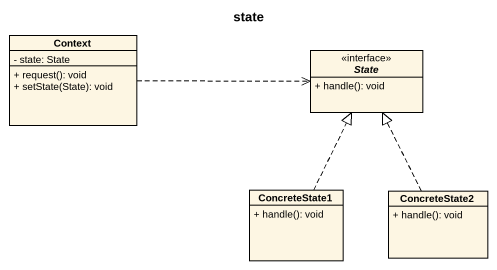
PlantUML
@startuml
title state
hide circle
hide empty members
skinparam classAttributeIconSize 0
class Context {
  - state: State
  + request(): void
  + setState(State): void
}
interface "State" as State_ <<interface>> {
  + handle(): void
}
class ConcreteState1 {
  + handle(): void
}
class ConcreteState2 {
  + handle(): void
}
Context .right.> State_
ConcreteState1 .up.|> State_
ConcreteState2 .up.|> State_
@enduml
